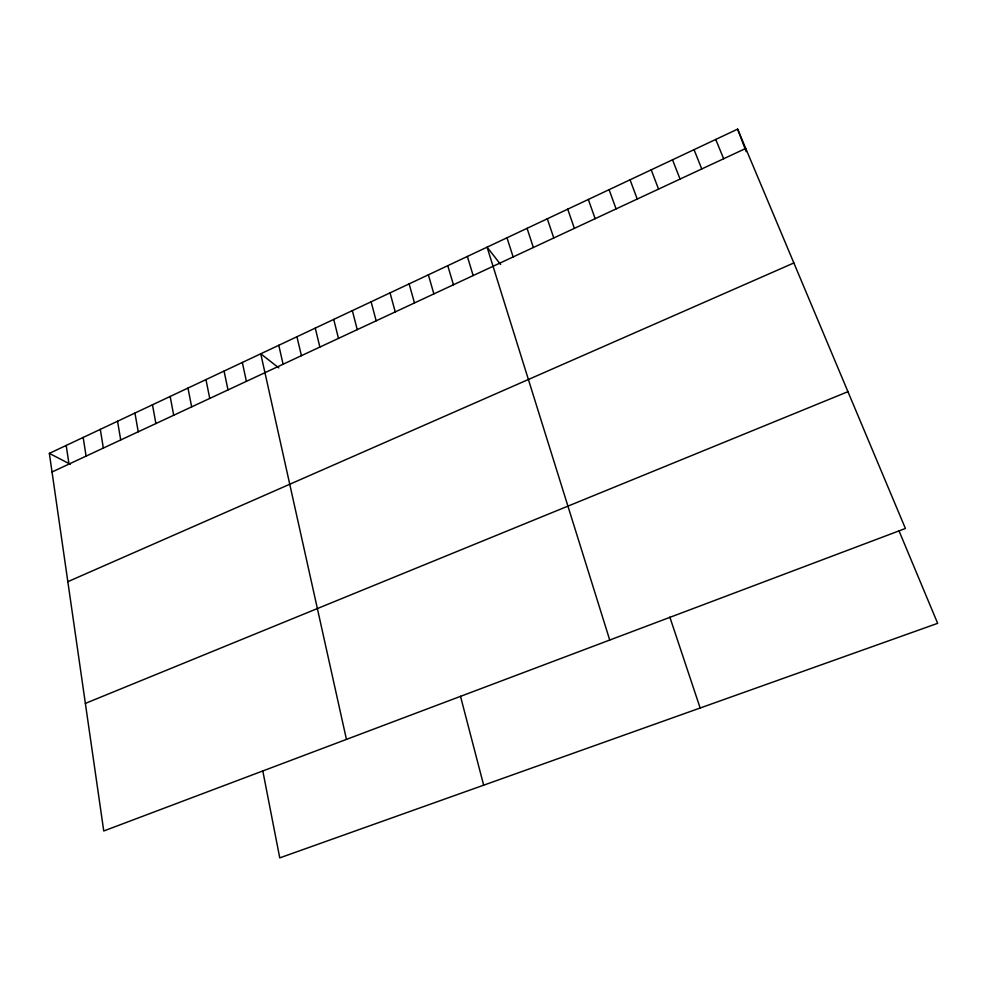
<?xml version="1.0" encoding="UTF-8"?>
<svg xmlns="http://www.w3.org/2000/svg" width="987" height="987" viewBox="0 0 987 987"><rect width="100%" height="100%" fill="white"/><g stroke="black" fill="none" stroke-linecap="round" stroke-linejoin="round"><path stroke-width="1.48" d="M49.35 453.378L737.634 129.124L905.412 528.477L103.746 830.98L49.35 453.378L70.25 464.223M52.027 471.996L745.753 148.432M67.832 581.676L793.869 262.961M85.363 703.398L847.944 391.679M278.79 367.88L260.753 353.778L346.449 739.399M500.643 264.479L487.084 247.157L609.732 640.045M898.935 530.661L937.65 623.34L279.753 857.876L262.789 770.847M715.735 139.438L723.656 158.734M694.034 149.654L701.757 168.95M672.517 159.795L680.055 179.066M651.198 169.838L658.551 189.097M737.634 129.124L746.16 151.677M630.051 179.794L637.232 199.041M609.102 189.677L616.085 208.899M588.326 199.46L595.136 218.67M567.722 209.158L574.372 228.367M547.304 218.781L553.781 237.966M669.84 617.109L700.153 708.012M527.058 228.318L533.362 247.49M506.985 237.781L513.129 256.928M467.357 256.447L473.168 275.57M447.777 265.676L453.44 284.774M428.37 274.818L433.873 293.892M409.136 283.874L414.478 302.947M390.05 292.868L395.244 311.917M371.112 301.788L376.158 320.812M460.485 696.242L483.655 785.183M352.347 310.634L357.245 329.633M333.729 319.406L338.479 338.393M315.26 328.103L319.874 347.066M296.939 336.727L301.417 355.678M278.778 345.29L283.109 364.215M242.333 362.451L246.392 381.34M224.074 371.063L227.997 389.914M205.95 379.6L209.75 398.427M187.986 388.064L191.651 406.878M170.159 396.453L173.7 415.243M152.479 404.781L155.884 423.546M134.948 413.047L138.229 431.788M117.552 421.239L120.71 439.955M100.304 429.37L103.339 448.061M83.179 437.438L86.091 456.105M66.203 445.433L68.991 464.087"/></g></svg>
